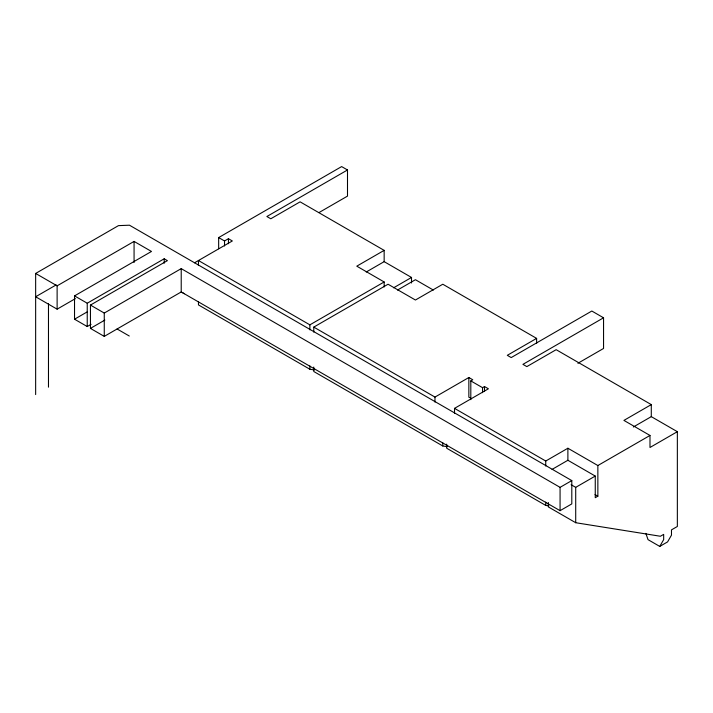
<?xml version="1.0" encoding="UTF-8"?>
<svg xmlns="http://www.w3.org/2000/svg" width="713" height="713" viewBox="0 0 713 713"><rect width="100%" height="100%" fill="white"/><g stroke="black" fill="none" stroke-linecap="round" stroke-linejoin="round"><path stroke-width="1.07" d="M645.871 533.404L648.028 539.643L659.757 546.416L663.669 539.643L663.669 534.376L660.407 536.256L575.712 522.718L548.342 506.916L548.342 502.487M35.65 394.574L35.65 273.444L118.465 225.629L129.463 225.201L571.799 480.589L571.799 503.904L560.07 510.677L181.218 291.956L104.267 336.384L90.444 328.399L90.444 305.075L167.395 260.646L164.186 258.792L87.236 303.221L74.526 295.886L74.526 319.21L87.236 326.545L91.086 324.326M56.149 284.933L35.65 296.768L57.12 309.166L75.4 298.613M35.65 273.444L57.12 285.842L134.071 241.413L151.477 251.457L74.526 295.886M74.526 319.21L87.031 311.991M218.659 248.748L218.659 237.581L341.634 166.584L347.498 169.97L347.498 196.111L318.996 212.572M218.659 237.581L224.524 240.967L228.436 238.712L232.34 240.967L194.551 262.785M347.498 169.97L266.876 216.52L270.788 218.775L300.102 201.841L384.155 250.37L384.155 261.653L411.517 277.455L411.517 283.008M90.444 305.075L104.267 313.06L181.218 268.632L560.07 487.353L571.799 480.589M90.444 328.399L104.873 320.066M384.155 250.37L356.785 266.172L384.155 281.965L384.155 286.983M366.224 272.01L384.155 261.653M198.464 265.539L198.464 260.53L309.879 324.852L384.155 281.965M313.782 332.124L313.782 327.107L388.059 284.229L415.429 300.021L442.791 284.229L536.613 338.39L536.613 343.408M393.594 287.802L411.517 277.455M397.498 290.066L415.429 279.71L433.352 290.066M313.782 327.107L434.975 397.079L468.851 377.516L472.764 379.771L470.812 380.902L470.812 399.663M536.613 338.39L507.3 355.324L511.203 357.578L591.826 311.028L603.555 317.802L603.555 348.461L577.904 363.274M470.812 380.902L482.541 387.676L484.492 386.544L488.405 388.799L454.52 408.362L454.52 413.38M603.555 317.802L522.932 364.352L526.845 366.607L556.158 349.682L651.29 404.601L651.29 416.642L677.35 431.686L677.35 526.479L671.486 529.866L671.486 535.133L667.573 541.907L659.757 546.416M454.52 408.362L545.739 461.026L567.887 448.236L597.859 465.536L649.989 435.447L649.989 447.479L677.35 431.686M651.29 404.601L623.92 420.403L649.989 435.447M552.067 469.412L567.887 460.268L595.257 476.07L595.257 497.701L597.859 496.195L597.859 465.536M633.358 426.989L651.29 416.642M571.113 484.697L575.712 487.353L595.257 476.07M198.464 301.599L198.464 304.914L309.879 369.245L314.281 369.94M313.782 367.061L313.782 371.5L442.791 445.981L447.194 446.686M446.703 444.137L446.703 448.236L545.739 505.41L548.903 505.918M182.822 292.883L184.426 293.703M470.642 397.925L468.851 397.266L468.851 377.516M595.034 494.564L597.859 496.195M117.092 328.978L129.276 336.01M575.712 487.353L575.712 522.718M567.887 448.236L567.887 460.562M560.07 487.353L560.07 510.677M545.739 461.026L545.739 466.044M545.739 502.095L545.739 505.41M484.492 386.544L484.492 391.562M482.541 387.676L482.541 392.685M442.791 442.907L442.791 445.981M434.975 397.079L434.975 402.096M309.879 324.852L309.879 329.869M309.879 365.912L309.879 369.245M228.436 238.712L228.436 243.721M224.524 240.967L224.524 245.985M181.218 268.632L181.218 291.956M164.186 258.792L164.186 263.24M134.071 241.413L134.071 262.509M104.267 313.06L104.267 336.384M87.236 303.221L87.236 326.545M57.12 285.842L57.12 309.166M48.475 303.809L48.475 387.168"/></g></svg>
